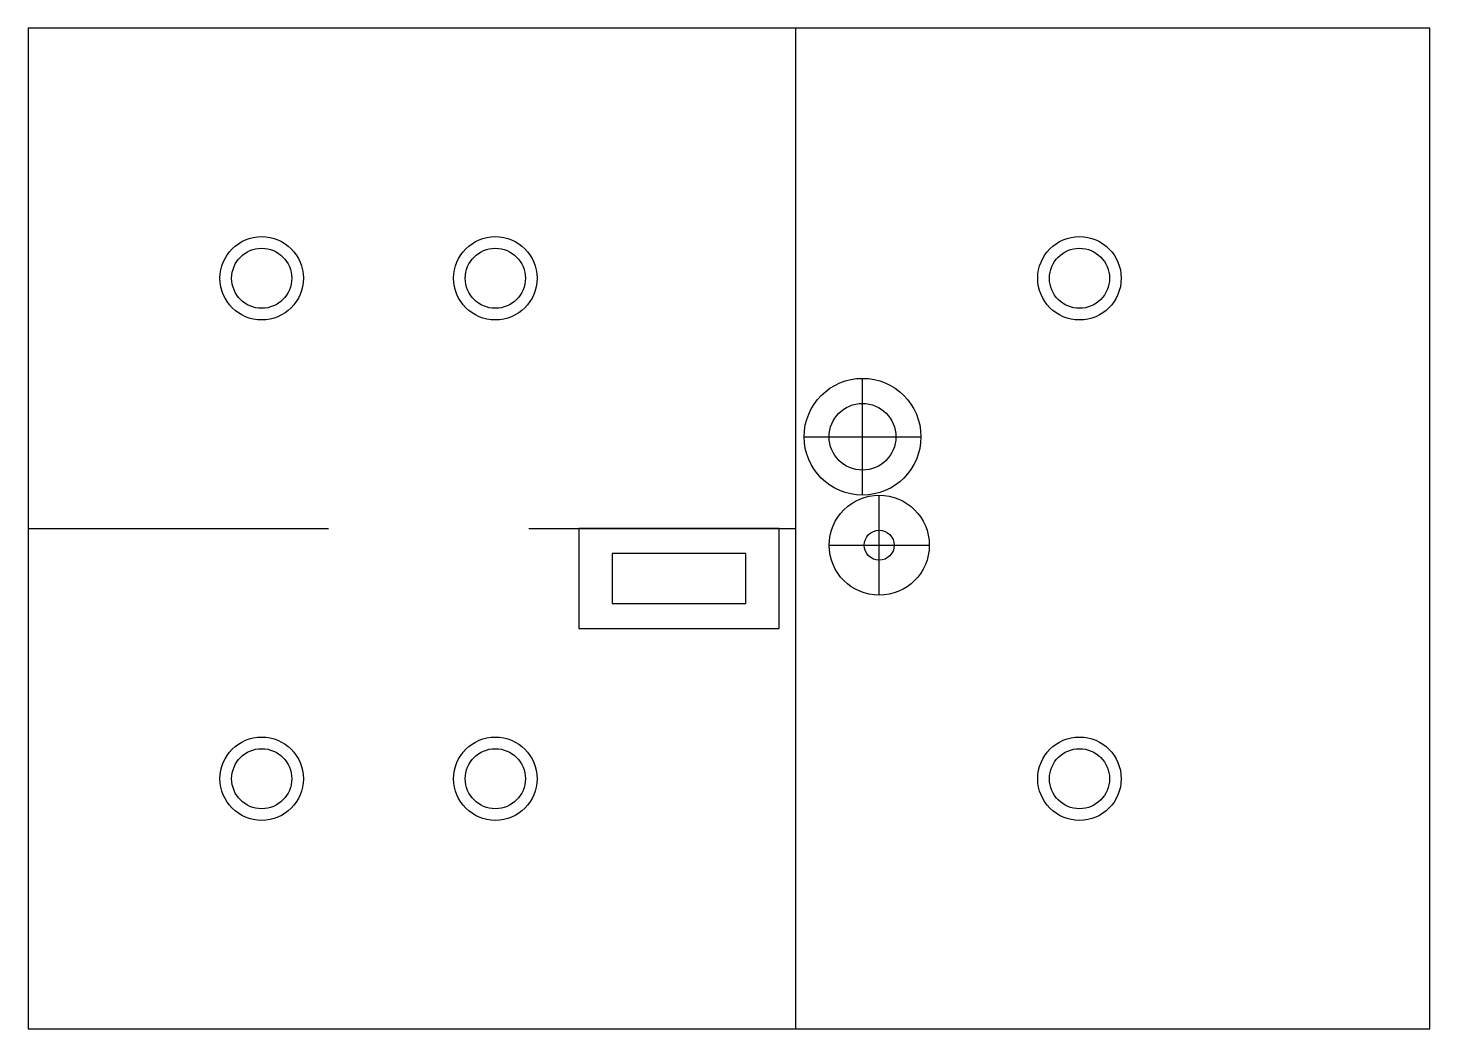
# Model space of a CAD drawing. Extents: x 0 to 8400, y 0 to 6000.
import ezdxf

# ---------------------------------------------------------------- set-up
doc = ezdxf.new("R2010")
doc.units = 0
for name, color, linetype in [('COLU-柱', 1, 'Continuous'), ('DOOR-门窗', 3, 'Continuous'), ('EQUIP-设备', 5, 'Continuous'), ('WALL-墙体', 7, 'Continuous')]:
    doc.layers.add(name, color=color, linetype=linetype)

# ---------------------------------------------------------------- blocks, each defined once
blk = doc.blocks.new('PRESS-01 冲压机')
at = {"layer": 'EQUIP-设备'}
for p, q in [((1200, 600), (0, 600)), ((0, 600), (0, 0)), ((1200, 0), (1200, 600)), ((1000, 450), (200, 450)), ((200, 450), (200, 150)), ((1000, 150), (1000, 450)), ((200, 150), (1000, 150)), ((0, 0), (1200, 0))]:
    blk.add_line(p, q, dxfattribs=at)
blk = doc.blocks.new('PUMP-01 循环泵组')
at = {"layer": 'EQUIP-设备'}
for p, q in [((600, 0), (600, 700)), ((250, 350), (950, 350))]:
    blk.add_line(p, q, dxfattribs=at)
for radius in [350, 200]:
    blk.add_circle((600, 350), radius, dxfattribs=at)
blk = doc.blocks.new('FAN-01 轴流风机')
at = {"layer": 'EQUIP-设备'}
for p, q in [((300, 0), (300, 600)), ((0, 300), (600, 300))]:
    blk.add_line(p, q, dxfattribs=at)
for radius in [300, 90]:
    blk.add_circle((300, 300), radius, dxfattribs=at)

msp = doc.modelspace()

# ---------------------------------------------------------------- linework, layer by layer
at = {"layer": 'COLU-柱'}
for centre, radius in [((1400, 4500), 250), ((2800, 4500), 250), ((6300, 4500), 250), ((1400, 4500), 180), ((2800, 4500), 180), ((6300, 4500), 180), ((1400, 1500), 250), ((1400, 1500), 180), ((2800, 1500), 250), ((2800, 1500), 180), ((6300, 1500), 250), ((6300, 1500), 180)]:
    msp.add_circle(centre, radius, dxfattribs=at)
at = {"layer": 'DOOR-门窗'}
msp.add_line((4600, 2400), (4600, 3600), dxfattribs=at)
at = {"layer": 'WALL-墙体'}
for p, q in [((8400, 6000), (0, 6000)), ((0, 6000), (0, 0)), ((4600, 3600), (4600, 6000)), ((8400, 0), (8400, 6000)), ((0, 3000), (1800, 3000)), ((3000, 3000), (4600, 3000)), ((4600, 0), (4600, 2400)), ((0, 0), (8400, 0))]:
    msp.add_line(p, q, dxfattribs=at)

# ---------------------------------------------------------------- block references
at = {"layer": 'EQUIP-设备'}
for name, p in [('PUMP-01 循环泵组', (4400, 3200)), ('FAN-01 轴流风机', (4800, 2600)), ('PRESS-01 冲压机', (3300, 2400))]:
    msp.add_blockref(name, p, dxfattribs=at)

doc.saveas('drawing.dxf')
